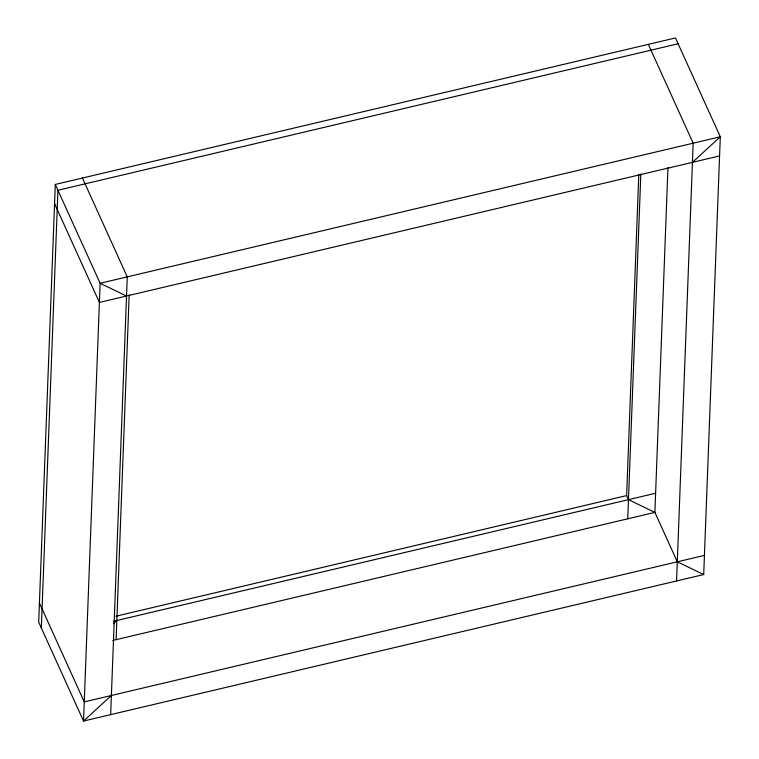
<?xml version="1.0" encoding="UTF-8"?>
<svg xmlns="http://www.w3.org/2000/svg" width="759" height="759" viewBox="0 0 759 759"><rect width="100%" height="100%" fill="white"/><g stroke="black" fill="none" stroke-linecap="round" stroke-linejoin="round"><path stroke-width="1.14" d="M55.293 184.446L38.7 622.219L83.528 721.05L703.707 574.554L720.3 136.781L675.472 37.95L55.293 184.446L100.122 283.278L83.528 721.05L111.383 695.491M41.337 628.035L57.931 190.262L678.11 43.766M110.662 714.636L127.256 276.864L82.427 178.033M116.108 639.666L129.172 294.872M638.793 174.684L626.63 495.58L116.136 616.166M627.75 518.805L640.824 174.01M112.712 640.463L654.884 512.401L667.958 167.606M676.573 580.967L693.166 143.185L648.338 44.364M113.347 623.708L116.829 620.511M692.445 162.341L720.3 136.781L100.122 283.278L126.525 296.019M719.579 155.937L99.401 302.424L54.563 203.602M113.442 621.308L655.615 493.246M704.437 555.398L84.258 701.895L39.421 603.063M654.884 512.401L628.48 499.65L626.564 495.428M703.707 574.554L677.303 561.812L654.4 511.319"/></g></svg>
